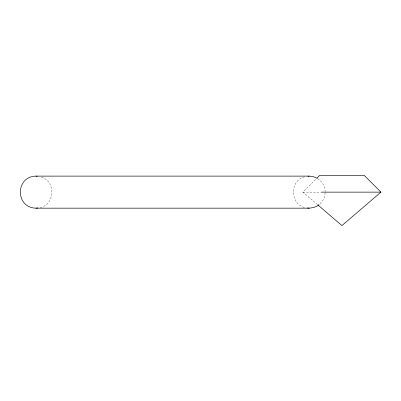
<?xml version="1.0" encoding="UTF-8"?>
<svg xmlns="http://www.w3.org/2000/svg" width="401" height="401" viewBox="0 0 401 401"><rect width="100%" height="100%" fill="white"/><g stroke="black" fill="none" stroke-linecap="round" stroke-linejoin="round"><path stroke-width="0.3" stroke-dasharray="2 1.5" d="M325.136 192.731C324.935 197.081 323 201.457 319.572 204.199M317.492 204.63L302.915 192.139L316.118 178.936M40.22 207.618C55.303 204.325 55.779 180.64 40.772 176.891M304.489 176.891C289.487 180.64 289.958 204.325 305.041 207.618M302.915 192.139L320.564 192.139M317.672 178.625C322.098 181.377 324.96 186.34 325.136 191.548"/><path stroke-width="0.6" d="M317.001 178.059L319.637 175.417L364.228 175.417L380.95 192.139L341.933 225.583L317.958 205.031M319.096 204.56L317.201 206.019L313.336 207.618L309.186 208.164L36.075 208.164C15.143 207.918 15.143 176.36 36.075 176.114L309.186 176.114L313.336 176.661L317.201 178.26M36.075 208.164L37.854 207.929M308.003 176.27L309.186 176.114M321.186 192.139L380.95 192.139M307.412 207.929L309.186 208.164M36.075 176.114L37.258 176.27"/></g></svg>
